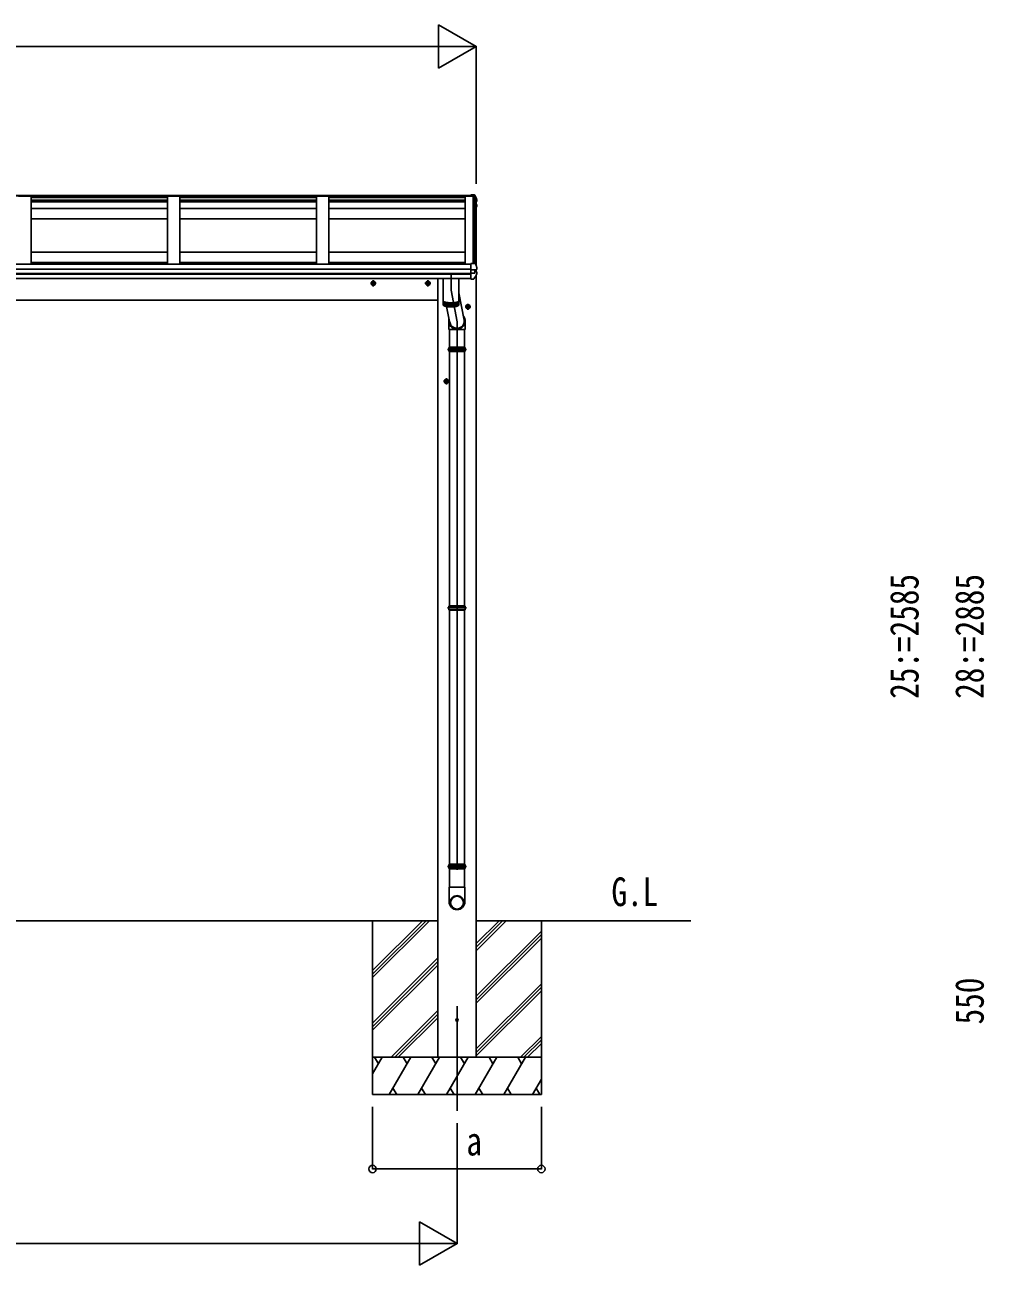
# Model space of a CAD drawing. Units: millimetres, scale not verified. Extents: x -14718 to 14718, y -10395 to 10395.
# Drawn here: x -6586 to -2720, y -6225 to -1229 of the extents above; entities that cross this region are included whole.
import ezdxf
from ezdxf.enums import TextEntityAlignment as Align

# ---------------------------------------------------------------- set-up
doc = ezdxf.new("R2010")
doc.units = ezdxf.units.MM
doc.header["$LTSCALE"] = 50
for name, color, linetype in [('0-2_USER1', 3, 'Continuous'), ('0-3_YKK_12', 2, 'Continuous'), ('0-4_YKK_13', 4, 'Continuous'), ('0-5_YKK_A1', 4, 'Continuous'), ('0-6_YKK_D', 6, 'Continuous')]:
    doc.layers.add(name, color=color, linetype=linetype)
doc.styles.add('ＭＳ ゴシック', font='')
doc.styles.get('ＭＳ ゴシック').set_extended_font_data('MS Gothic')

msp = doc.modelspace()

# ---------------------------------------------------------------- linework, layer by layer
at = {"layer": '0-3_YKK_12'}
for p, q in [((-4844.43, -2425.26), (-4844.43, -4632.96)), ((-4844.43, -5181.55), (-4844.43, -5602.63))]:
    msp.add_line(p, q, dxfattribs=at)
msp.add_lwpolyline([(-4868.43, -2236.22), (-4868.43, -2297.25), (-4844.43, -2425.26)], dxfattribs=at)
at = {"layer": '0-4_YKK_13'}
for p, q in [((-4788.93, -1913.52), (-4788.93, -1913.51)), ((-4788.93, -1913.51), (-4774.77, -1914.29)), ((-4788.93, -1913.51), (-4788.93, -1915.95)), ((-4788.93, -1916.37), (-4788.93, -1915.95)), ((-4785.93, -1916.37), (-4788.93, -1916.37)), ((-4785.93, -1916.37), (-4785.93, -1919.6)), ((-4785.93, -1918.61), (-4775.1, -1919.22)), ((-4775.1, -1919.6), (-4785.93, -1919.6)), ((-4775.1, -1919.22), (-4774.73, -1916.74)), ((-4775.1, -1919.22), (-4775.1, -1919.64)), ((-4774.95, -1919.43), (-4774.73, -1917.94)), ((-4773.75, -1919.49), (-4774.95, -1919.43)), ((-4766.93, -1939.23), (-4766.36, -1939.12)), ((-4766.93, -1939.58), (-4766.36, -1939.47)), ((-4765.51, -1940.83), (-4766.93, -1941.11)), ((-4764.46, -1935.54), (-4764.46, -1939.56)), ((-4766.93, -1952.89), (-4765.79, -1953.03)), ((-4766.93, -1956.9), (-4765.11, -1957.26)), ((-4766.08, -1958.59), (-4766.93, -1958.43)), ((-4764.1, -1954.15), (-4764.09, -1954.21)), ((-4764.05, -1954.48), (-4764.05, -1958.53)), ((-4788.93, -2190.39), (-4788.93, -2190.07)), ((-4788.93, -2191.08), (-4788.93, -2190.39)), ((-4788.93, -2213.28), (-4788.93, -2191.08)), ((-4788.93, -2214.54), (-4788.93, -2213.28)), ((-4788.93, -2215.38), (-4788.93, -2214.54)), ((-4788.93, -2215.38), (-4774.14, -2215.48)), ((-4788.93, -2229.24), (-4788.93, -2215.38)), ((-4788.93, -2229.24), (-4774.14, -2229.04)), ((-4788.93, -2231.15), (-4788.93, -2229.24)), ((-4788.93, -2232.67), (-4788.93, -2231.15)), ((-4788.93, -2253.14), (-4788.93, -2232.67)), ((-4772.48, -2215.39), (-4766.1, -2214.6)), ((-4771.93, -2215.32), (-4771.93, -2229.11)), ((-4771.93, -2223.1), (-4764.7, -2224.51)), ((-4765.23, -2214.45), (-4765.16, -2214.44)), ((-4765.23, -2214.45), (-4765.23, -2214.45)), ((-4764.36, -2213.46), (-4764.36, -2206.95)), ((-4763.89, -2232.02), (-4763.89, -2225.49)), ((-5170.42, -2269.8), (-5193.42, -2269.8)), ((-5181.92, -2282.31), (-5181.92, -2257.29)), ((-4950.42, -2269.8), (-4973.42, -2269.8)), ((-4961.92, -2282.31), (-4961.92, -2257.29)), ((-4900.43, -2250.76), (-4900.43, -2340.41)), ((-4836.43, -2340.41), (-4836.43, -2250.76)), ((-4788.93, -2253.55), (-4777.34, -2252.92)), ((-4788.93, -2253.55), (-4788.93, -2253.14)), ((-4776.55, -2252.46), (-4776.56, -2252.48)), ((-4900.43, -2341.38), (-4900.43, -2356.83)), ((-4899.85, -2358.38), (-4899.85, -2342.93)), ((-4898.61, -2344.12), (-4898.61, -2359.57)), ((-4896.8, -2360.66), (-4896.8, -2345.2)), ((-4894.43, -2346.2), (-4894.43, -2361.66)), ((-4891.56, -2362.55), (-4891.56, -2347.1)), ((-4888.25, -2363.33), (-4888.25, -2347.88)), ((-4847.13, -2347.55), (-4847.13, -2363.01)), ((-4844.03, -2346.73), (-4844.03, -2362.19)), ((-4841.41, -2345.81), (-4841.41, -2361.26)), ((-4839.31, -2344.81), (-4839.31, -2360.26)), ((-4837.78, -2343.76), (-4837.78, -2359.21)), ((-4836.43, -2308.29), (-4815.48, -2418.9)), ((-4836.43, -2356.83), (-4836.43, -2341.38)), ((-4886.62, -2363.65), (-4874.03, -2424.39)), ((-4884.54, -2348.53), (-4884.54, -2363.98)), ((-4880.53, -2349.04), (-4880.53, -2364.5)), ((-4876.29, -2349.4), (-4876.29, -2364.86)), ((-4871.89, -2349.61), (-4871.89, -2365.06)), ((-4867.43, -2349.65), (-4867.43, -2365.11)), ((-4862.99, -2349.53), (-4862.99, -2364.99)), ((-4858.66, -2349.26), (-4858.66, -2364.71)), ((-4854.52, -2348.83), (-4854.52, -2364.29)), ((-4850.65, -2348.26), (-4850.65, -2363.71)), ((-4788.92, -2364.8), (-4811.92, -2364.8)), ((-4800.42, -2377.31), (-4800.42, -2352.29)), ((-4877.82, -2424.74), (-4877.82, -2456.33)), ((-4811.82, -2425.16), (-4811.82, -2456.33)), ((-4811.82, -2456.33), (-4877.82, -2456.33)), ((-4874.28, -2456.33), (-4874.28, -2527.33)), ((-4814.58, -2456.33), (-4814.58, -2527.33)), ((-4882.43, -2536.33), (-4806.43, -2536.33)), ((-4877.03, -2529.33), (-4811.83, -2529.33)), ((-4877.03, -2543.33), (-4811.83, -2543.33)), ((-4876.43, -2527.33), (-4812.43, -2527.33)), ((-4876.43, -2527.33), (-4876.43, -2529.33)), ((-4876.43, -2543.33), (-4876.43, -2545.33)), ((-4876.43, -2545.33), (-4812.43, -2545.33)), ((-4874.28, -2545.33), (-4874.28, -3568.78)), ((-4814.58, -2545.33), (-4814.58, -3568.78)), ((-4812.43, -2527.33), (-4812.43, -2529.33)), ((-4812.43, -2543.33), (-4812.43, -2545.33)), ((-4875.92, -2664.8), (-4898.92, -2664.8)), ((-4887.42, -2677.31), (-4887.42, -2652.29)), ((-4882.43, -3577.78), (-4806.43, -3577.78)), ((-4877.03, -3570.78), (-4811.83, -3570.78)), ((-4877.03, -3584.78), (-4811.83, -3584.78)), ((-4876.43, -3568.78), (-4812.43, -3568.78)), ((-4876.43, -3568.78), (-4876.43, -3570.78)), ((-4876.43, -3584.78), (-4876.43, -3586.78)), ((-4876.43, -3586.78), (-4812.43, -3586.78)), ((-4874.28, -3586.78), (-4874.28, -4610.23)), ((-4814.58, -3586.78), (-4814.58, -4610.23)), ((-4812.43, -3568.78), (-4812.43, -3570.78)), ((-4812.43, -3584.78), (-4812.43, -3586.78)), ((-4882.43, -4619.23), (-4806.43, -4619.23)), ((-4877.03, -4612.23), (-4811.83, -4612.23)), ((-4877.03, -4626.23), (-4811.83, -4626.23)), ((-4876.43, -4610.23), (-4812.43, -4610.23)), ((-4876.43, -4610.23), (-4876.43, -4612.23)), ((-4876.43, -4626.23), (-4876.43, -4628.23)), ((-4876.43, -4628.23), (-4812.43, -4628.23)), ((-4874.28, -4628.23), (-4874.28, -4702.5)), ((-4814.58, -4628.23), (-4814.58, -4702.5)), ((-4812.43, -4610.23), (-4812.43, -4612.23)), ((-4812.43, -4626.23), (-4812.43, -4628.23)), ((-4812.58, -4702.5), (-4876.28, -4702.5)), ((-4876.28, -4702.5), (-4876.28, -4761.77)), ((-4812.58, -4702.5), (-4812.58, -4761.77))]:
    msp.add_line(p, q, dxfattribs=at)
for points in [[(-4788.93, -1915.95), (-4774.73, -1916.74), (-4774.73, -1917.94), (-4773.61, -1918)], [(-4775.03, -1919.64), (-4774.95, -1919.08), (-4774.95, -1919.43)], [(-4772.12, -1915.49), (-4767.88, -1926.1), (-4764.53, -1935.05), (-4764.47, -1935.32), (-4764.46, -1935.38)], [(-4772.12, -1919.06), (-4771.13, -1921.55), (-4770.15, -1924.05), (-4769.18, -1926.55), (-4768.22, -1929.05), (-4767.28, -1931.56), (-4766.35, -1934.08), (-4765.43, -1936.6), (-4764.53, -1939.13)], [(-4764.46, -1935.38), (-4764.46, -1935.49), (-4764.46, -1935.54)], [(-4764.23, -1959.17), (-4765.69, -1961.72), (-4766.93, -1963.84)], [(-4764.09, -1954.17), (-4764.06, -1954.34), (-4764.06, -1954.48)], [(-4788.93, -2190.07), (-4774.93, -2190.75), (-4774.93, -2185.1), (-4773.17, -2185.2)], [(-4772.29, -2185.82), (-4771.26, -2188.4), (-4770.24, -2190.99), (-4769.23, -2193.58), (-4768.24, -2196.18), (-4767.26, -2198.78), (-4766.3, -2201.39), (-4765.35, -2204), (-4764.41, -2206.62)], [(-4772.48, -2215.39), (-4772.73, -2215.42), (-4772.88, -2215.43)], [(-4767.71, -2214.68), (-4766.47, -2214.64), (-4765.23, -2214.45)], [(-4764.41, -2206.62), (-4764.37, -2206.83), (-4764.36, -2206.95)], [(-5181.92, -2277.31), (-5188.42, -2273.55), (-5188.42, -2266.05), (-5181.92, -2262.29)], [(-5181.92, -2277.31), (-5175.42, -2273.55), (-5175.42, -2266.05), (-5181.92, -2262.29)], [(-4961.92, -2277.31), (-4968.42, -2273.55), (-4968.42, -2266.05), (-4961.92, -2262.29)], [(-4961.92, -2277.31), (-4955.42, -2273.55), (-4955.42, -2266.05), (-4961.92, -2262.29)], [(-4900.43, -2340.41), (-4900.43, -2340.55), (-4900.32, -2341.11), (-4900.06, -2341.67), (-4899.66, -2342.22), (-4899.12, -2342.76), (-4898.44, -2343.29), (-4897.62, -2343.81), (-4896.67, -2344.31), (-4895.59, -2344.79), (-4894.38, -2345.26), (-4893.06, -2345.7), (-4891.62, -2346.12), (-4890.08, -2346.51), (-4888.44, -2346.87), (-4886.71, -2347.21), (-4884.9, -2347.51), (-4883.01, -2347.78), (-4881.05, -2348.02), (-4879.04, -2348.23), (-4876.97, -2348.39), (-4874.87, -2348.52), (-4872.74, -2348.62), (-4870.59, -2348.67), (-4868.43, -2348.69)], [(-4900.38, -2340.89), (-4900.39, -2340.96), (-4900.43, -2341.52), (-4900.32, -2342.08), (-4900.06, -2342.63), (-4899.66, -2343.18), (-4899.12, -2343.72), (-4898.44, -2344.25), (-4897.62, -2344.77), (-4896.67, -2345.27), (-4895.59, -2345.76), (-4894.38, -2346.22), (-4893.06, -2346.67), (-4891.62, -2347.08), (-4890.08, -2347.48), (-4888.44, -2347.84), (-4886.71, -2348.17), (-4884.9, -2348.48), (-4883.01, -2348.75), (-4881.05, -2348.99), (-4879.04, -2349.19), (-4876.97, -2349.36), (-4874.87, -2349.49), (-4872.74, -2349.58), (-4870.59, -2349.64), (-4868.43, -2349.66)], [(-4898.73, -2343.08), (-4898.28, -2343.54), (-4897.64, -2344.06), (-4896.86, -2344.57), (-4895.96, -2345.07), (-4894.92, -2345.55), (-4893.76, -2346), (-4892.48, -2346.44), (-4891.09, -2346.85), (-4889.59, -2347.24), (-4887.99, -2347.6), (-4886.31, -2347.93), (-4884.54, -2348.23), (-4882.69, -2348.5), (-4880.78, -2348.74), (-4878.81, -2348.94), (-4876.79, -2349.1), (-4874.74, -2349.23), (-4872.65, -2349.33), (-4870.55, -2349.38), (-4868.43, -2349.4)], [(-4868.43, -2348.69), (-4866.27, -2348.67), (-4864.12, -2348.62), (-4861.99, -2348.52), (-4859.89, -2348.39), (-4857.83, -2348.23), (-4855.81, -2348.02), (-4853.85, -2347.78), (-4851.96, -2347.51), (-4850.15, -2347.21), (-4848.42, -2346.87), (-4846.78, -2346.51), (-4845.24, -2346.12), (-4843.8, -2345.7), (-4842.48, -2345.26), (-4841.27, -2344.79), (-4840.19, -2344.31), (-4839.24, -2343.81), (-4838.42, -2343.29), (-4837.74, -2342.76), (-4837.2, -2342.22), (-4836.8, -2341.67), (-4836.54, -2341.11), (-4836.44, -2340.55), (-4836.43, -2340.41)], [(-4868.43, -2349.66), (-4866.27, -2349.64), (-4864.12, -2349.58), (-4861.99, -2349.49), (-4859.89, -2349.36), (-4857.83, -2349.19), (-4855.81, -2348.99), (-4853.85, -2348.75), (-4851.96, -2348.48), (-4850.15, -2348.17), (-4848.42, -2347.84), (-4846.78, -2347.48), (-4845.24, -2347.08), (-4843.8, -2346.67), (-4842.48, -2346.22), (-4841.27, -2345.76), (-4840.19, -2345.27), (-4839.24, -2344.77), (-4838.42, -2344.25), (-4837.74, -2343.72), (-4837.2, -2343.18), (-4836.8, -2342.63), (-4836.54, -2342.08), (-4836.44, -2341.52), (-4836.47, -2340.96), (-4836.49, -2340.89)], [(-4868.43, -2349.4), (-4866.32, -2349.38), (-4864.21, -2349.33), (-4862.12, -2349.23), (-4860.07, -2349.1), (-4858.05, -2348.94), (-4856.08, -2348.74), (-4854.17, -2348.5), (-4852.32, -2348.23), (-4850.55, -2347.93), (-4848.87, -2347.6), (-4847.27, -2347.24), (-4845.77, -2346.85), (-4844.38, -2346.44), (-4843.1, -2346), (-4841.94, -2345.55), (-4840.91, -2345.07), (-4840, -2344.57), (-4839.22, -2344.06), (-4838.58, -2343.54), (-4838.14, -2343.08)], [(-4900.43, -2356.83), (-4900.43, -2356.97), (-4900.32, -2357.53), (-4900.06, -2358.09), (-4899.66, -2358.64), (-4899.12, -2359.18), (-4898.44, -2359.71), (-4897.62, -2360.23), (-4896.67, -2360.73), (-4895.59, -2361.21), (-4894.38, -2361.68), (-4893.06, -2362.12), (-4891.62, -2362.54), (-4890.08, -2362.93), (-4888.44, -2363.29), (-4886.71, -2363.63), (-4884.9, -2363.93), (-4883.01, -2364.21), (-4881.05, -2364.44), (-4879.04, -2364.65), (-4876.97, -2364.81), (-4874.87, -2364.94), (-4872.74, -2365.04), (-4870.59, -2365.1), (-4868.43, -2365.11)], [(-4868.43, -2365.11), (-4866.27, -2365.1), (-4864.12, -2365.04), (-4861.99, -2364.94), (-4859.89, -2364.81), (-4857.83, -2364.65), (-4855.81, -2364.44), (-4853.85, -2364.21), (-4851.96, -2363.93), (-4850.15, -2363.63), (-4848.42, -2363.29), (-4846.78, -2362.93), (-4845.24, -2362.54), (-4843.8, -2362.12), (-4842.48, -2361.68), (-4841.27, -2361.21), (-4840.19, -2360.73), (-4839.24, -2360.23), (-4838.42, -2359.71), (-4837.74, -2359.18), (-4837.2, -2358.64), (-4836.8, -2358.09), (-4836.54, -2357.53), (-4836.44, -2356.97), (-4836.43, -2356.83)], [(-4800.42, -2372.31), (-4806.92, -2368.55), (-4806.92, -2361.05), (-4800.42, -2357.29)], [(-4800.42, -2372.31), (-4793.92, -2368.55), (-4793.92, -2361.05), (-4800.42, -2357.29)], [(-4887.42, -2672.31), (-4893.92, -2668.55), (-4893.92, -2661.05), (-4887.42, -2657.29)], [(-4887.42, -2672.31), (-4880.92, -2668.55), (-4880.92, -2661.05), (-4887.42, -2657.29)]]:
    msp.add_lwpolyline(points, dxfattribs=at)
for centre, radius in [((-5181.92, -2269.8), 8.5), ((-5181.92, -2269.8), 7.7), ((-5181.92, -2269.8), 6.5), ((-4961.92, -2269.8), 8.5), ((-4961.92, -2269.8), 7.7), ((-4961.92, -2269.8), 6.5), ((-4800.42, -2364.8), 8.5), ((-4800.42, -2364.8), 7.7), ((-4800.42, -2364.8), 6.5), ((-4887.42, -2664.8), 8.5), ((-4887.42, -2664.8), 7.7), ((-4887.42, -2664.8), 6.5), ((-4844.43, -5237.5), 5)]:
    msp.add_circle(centre, radius, dxfattribs=at)
for centre, radius, start, end in [((-4774.35, -1916.87), 2.62, 31.83445, 99.24), ((-4773.77, -1919.79), 0.3, 21.99494, 87.04231), ((-4773.7, -1919.7), 1.7, 22.00225, 87.0423), ((-5235.87, -2106.05), 498.52, 19.56907, 21.95354), ((-4766.42, -1938.83), 0.3, 280.95393, 327.06409), ((-4766.42, -1939.18), 0.299, 280.88931, 19.51522), ((-4765.75, -1939.56), 1.3, 280.88938, 19.44863), ((-5198.69, -1710.28), 499.04, 329.90411, 330.14673), ((-5198.69, -1710.62), 499.04, 329.90411, 330.14673), ((-4766.13, -1958.89), 0.299, 330.19129, 79.12168), ((-4765.81, -1955.37), 2.32, 60.30373, 87.34859), ((-4765.36, -1954.44), 1.3, 10.02543, 80.23195), ((-4765.35, -1958.53), 1.3, 330.27138, 79.1216), ((-4773.22, -2186.19), 1, 22.05378, 87.04045), ((-5158.83, -1998.31), 459.05, 326.38357, 329.32444), ((-4771.59, -2212.76), 16.37, 265.48312, 268.58725), ((-4765.36, -2213.46), 1, 281.45361, 0), ((-4764.89, -2225.49), 0.998, 0.05121, 79.086), ((-4764.89, -2232.02), 1, 329.32149, 0), ((-4777.4, -2251.92), 1, 273.10735, 326.38063), ((-4850.18, -2536.33), 27.75, 165.38919, 194.61079), ((-4838.68, -2536.33), 27.75, 0, 14.61083), ((-4838.68, -2536.33), 27.75, 345.38917, 0), ((-4850.18, -3577.78), 27.75, 165.38919, 194.61079), ((-4838.68, -3577.78), 27.75, 0, 14.61083), ((-4838.68, -3577.78), 27.75, 345.38917, 0), ((-4850.18, -4619.23), 27.75, 165.38919, 194.61079), ((-4838.68, -4619.23), 27.75, 0, 14.61083), ((-4838.68, -4619.23), 27.75, 345.38917, 0), ((-4845.28, -4761.77), 31, 180, 270), ((-4843.58, -4761.77), 31, 270, 0)]:
    msp.add_arc(centre, radius, start, end, dxfattribs=at)
for centre, major_axis, ratio, start_param, end_param in [((-4772.78, -2207.87), (9.96, 2.12), 0.734427, 4.4222801, 4.5475838), ((-4772.78, -2236.64), (-9.97, 1.96), 0.736539, 4.8664216, 4.9917253), ((-4772.93, -2228.92), (-1, 0.195), 0.067217, 2.8005545, 3.1546872), ((-4844.82, -2421.65), (-33, -3.09), 0.972144, 5.9483105, 9.9868542), ((-4844.75, -2421.65), (-2.75, 29.4), 0.995638, 1.5340799, 4.7830083)]:
    msp.add_ellipse(centre, major_axis=major_axis, ratio=ratio, start_param=start_param, end_param=end_param, dxfattribs=at)
for major_axis in [(-28.29, 0), (-25.83, 0)]:
    msp.add_ellipse((-4844.43, -4764.59), major_axis=major_axis, ratio=0.996195, dxfattribs=at)
at = {"layer": '0-5_YKK_A1'}
for p, q in [((-10185.93, -1918.07), (-4785.93, -1918.07)), ((-6560.93, -1919.64), (-6610.93, -1919.64)), ((-6560.93, -1919.64), (-6560.93, -2193.1)), ((-6010.93, -1925.12), (-6560.93, -1925.12)), ((-6010.93, -1935.15), (-6560.93, -1935.15)), ((-6010.93, -1940.01), (-6560.93, -1940.01)), ((-6010.93, -1941.52), (-6560.93, -1941.52)), ((-5960.93, -1919.64), (-6010.93, -1919.64)), ((-6010.93, -1919.64), (-6010.93, -2193.1)), ((-5960.93, -1919.64), (-6010.93, -1919.64)), ((-5960.93, -1919.64), (-5960.93, -2193.1)), ((-5410.93, -1925.12), (-5960.93, -1925.12)), ((-5410.93, -1935.15), (-5960.93, -1935.15)), ((-5410.93, -1940.01), (-5960.93, -1940.01)), ((-5410.93, -1941.52), (-5960.93, -1941.52)), ((-5360.93, -1919.64), (-5410.93, -1919.64)), ((-5410.93, -1919.64), (-5410.93, -2193.1)), ((-5360.93, -1919.64), (-5360.93, -2193.1)), ((-4810.93, -1925.12), (-5360.93, -1925.12)), ((-4810.93, -1935.15), (-5360.93, -1935.15)), ((-4810.93, -1940.01), (-5360.93, -1940.01)), ((-4810.93, -1941.52), (-5360.93, -1941.52)), ((-4774.05, -1919.64), (-4810.93, -1919.64)), ((-4810.93, -1919.64), (-4810.93, -2193.1)), ((-4779.63, -2190.52), (-4779.63, -1919.64)), ((-4766.93, -1938.2), (-4774.05, -1919.64)), ((-4773.93, -1919.96), (-4773.93, -2185.16)), ((-4766.93, -1938.2), (-4766.93, -2199.67)), ((-6010.93, -1968.48), (-6560.93, -1968.48)), ((-5410.93, -1968.48), (-5960.93, -1968.48)), ((-4810.93, -1968.48), (-5360.93, -1968.48)), ((-6010.93, -2011), (-6560.93, -2011)), ((-5410.93, -2011), (-5960.93, -2011)), ((-4810.93, -2011), (-5360.93, -2011)), ((-6010.93, -2144.2), (-6560.93, -2144.2)), ((-5410.93, -2144.2), (-5960.93, -2144.2)), ((-4810.93, -2144.2), (-5360.93, -2144.2)), ((-10182.93, -2193.1), (-4788.93, -2193.1)), ((-6010.93, -2186.71), (-6560.93, -2186.71)), ((-5410.93, -2186.71), (-5960.93, -2186.71)), ((-4810.93, -2186.71), (-5360.93, -2186.71)), ((-10182.93, -2212.63), (-4788.93, -2212.63)), ((-10182.93, -2213.53), (-4788.93, -2213.53)), ((-10182.93, -2230.77), (-4788.93, -2230.77)), ((-10182.93, -2232.73), (-4788.93, -2232.73)), ((-4766.93, -2214.7), (-4766.93, -2224.07)), ((-10182.93, -2250.76), (-4788.93, -2250.76)), ((-10050.43, -2337.5), (-4921.43, -2337.5)), ((-4921.43, -4837.5), (-10050.43, -4837.5)), ((-5184.43, -4837.5), (-5184.43, -5537.5)), ((-5184.43, -5038.48), (-4983.45, -4837.5)), ((-5184.43, -5052.62), (-4969.31, -4837.5)), ((-5184.43, -5066.76), (-4955.17, -4837.5)), ((-3901.91, -4837.5), (-4767.43, -4837.5)), ((-4767.43, -4958.13), (-4646.8, -4837.5)), ((-4767.43, -4943.99), (-4660.94, -4837.5)), ((-4766.93, -4929.35), (-4675.08, -4837.5)), ((-4504.43, -4837.5), (-4504.43, -5537.5)), ((-4767.43, -5141.98), (-4504.43, -4878.98)), ((-4767.43, -5156.12), (-4504.43, -4893.12)), ((-4767.43, -5170.26), (-4504.43, -4907.26)), ((-5184.43, -5250.61), (-4921.43, -4987.61)), ((-5184.43, -5264.75), (-4921.43, -5001.75)), ((-5184.43, -5278.89), (-4921.43, -5015.9)), ((-4767.43, -5354.11), (-4504.43, -5091.11)), ((-4767.43, -5368.25), (-4504.43, -5105.25)), ((-4767.43, -5382.39), (-4504.43, -5119.39)), ((-5109.19, -5387.5), (-4921.43, -5199.74)), ((-5095.05, -5387.5), (-4921.43, -5213.88)), ((-5080.9, -5387.5), (-4921.43, -5228.03)), ((-4588.69, -5387.5), (-4504.43, -5303.24)), ((-4574.55, -5387.5), (-4504.43, -5317.38)), ((-4560.4, -5387.5), (-4504.43, -5331.53)), ((-4504.43, -5387.5), (-5184.43, -5387.5)), ((-5184.43, -5453.58), (-5146.28, -5387.5)), ((-5161.28, -5413.48), (-5176.28, -5387.5)), ((-5117.41, -5537.5), (-5030.81, -5387.5)), ((-5045.81, -5413.48), (-5060.81, -5387.5)), ((-5001.94, -5537.5), (-4915.34, -5387.5)), ((-4930.34, -5413.48), (-4945.34, -5387.5)), ((-4766.93, -5387.5), (-4921.93, -5387.5)), ((-4911.93, -5387.5), (-4776.93, -5387.5)), ((-4886.47, -5537.5), (-4799.87, -5387.5)), ((-4814.87, -5413.48), (-4829.87, -5387.5)), ((-4771, -5537.5), (-4684.4, -5387.5)), ((-4699.4, -5413.48), (-4714.4, -5387.5)), ((-4655.53, -5537.5), (-4568.93, -5387.5)), ((-4598.93, -5387.5), (-4583.93, -5413.48)), ((-4540.06, -5537.5), (-4504.43, -5475.78)), ((-5184.43, -5537.5), (-4504.43, -5537.5)), ((-5102.42, -5511.52), (-5087.42, -5537.5)), ((-4986.94, -5511.52), (-4971.94, -5537.5)), ((-4871.47, -5511.52), (-4856.48, -5537.5)), ((-4756, -5511.52), (-4741.01, -5537.5)), ((-4640.53, -5511.52), (-4625.54, -5537.5)), ((-4525.06, -5511.52), (-4510.07, -5537.5))]:
    msp.add_line(p, q, dxfattribs=at)
for points in [[(-10185.93, -1919.64), (-10185.93, -1916.37), (-4785.93, -1916.37)], [(-4767.43, -2237.35), (-4767.43, -4837.5), (-4767.43, -5387.5)], [(-4921.43, -2250.6), (-4921.43, -4837.5), (-4921.43, -5387.5)]]:
    msp.add_lwpolyline(points, dxfattribs=at)
at = {"layer": '0-6_YKK_D'}
for p, q in [((-4766.93, -1316.37), (-4918.49, -1228.87)), ((-4918.49, -1228.87), (-4918.49, -1403.87)), ((-10029.93, -1316.37), (-4941.93, -1316.37)), ((-4766.93, -1316.37), (-5070.04, -1316.37)), ((-4766.93, -1316.37), (-4918.49, -1403.87)), ((-4766.93, -1868.93), (-4766.93, -1315.37)), ((-5184.63, -5587.5), (-5184.63, -5838.5)), ((-4504.63, -5587.5), (-4504.63, -5838.5)), ((-4844.43, -5652.63), (-4844.43, -6138.5)), ((-4504.63, -5837.5), (-5184.63, -5837.5)), ((-4844.43, -6137.5), (-4995.99, -6050)), ((-4995.99, -6050), (-4995.99, -6225)), ((-9952.43, -6137.5), (-5019.43, -6137.5)), ((-4844.43, -6137.5), (-5147.54, -6137.5)), ((-4844.43, -6137.5), (-4995.99, -6225))]:
    msp.add_line(p, q, dxfattribs=at)
for centre in [(-5184.63, -5837.5), (-4504.63, -5837.5)]:
    msp.add_circle(centre, 14.88, dxfattribs=at)

# ---------------------------------------------------------------- texts
at = {"layer": '0-2_USER1', "style": 'ＭＳ ゴシック', "width": 0.8}
msp.add_text('G.L', height=115.5, dxfattribs=at).set_placement((-4222.18, -4813.23), align=Align.BOTTOM_LEFT)
at = {"layer": '0-6_YKK_D', "style": 'ＭＳ ゴシック', "width": 0.8}
for s, p in [('25:=2585', (-2949.93, -3943.8)), ('28:=2885', (-2687.43, -3943.8)), ('550', (-2687.43, -5255.3))]:
    msp.add_text(s, height=115.5, rotation=90, dxfattribs=at).set_placement(p, align=Align.BOTTOM_LEFT)
msp.add_text('a', height=115.5, dxfattribs=at).set_placement((-4806.69, -5817.5), align=Align.BOTTOM_LEFT)

doc.saveas('drawing.dxf')
